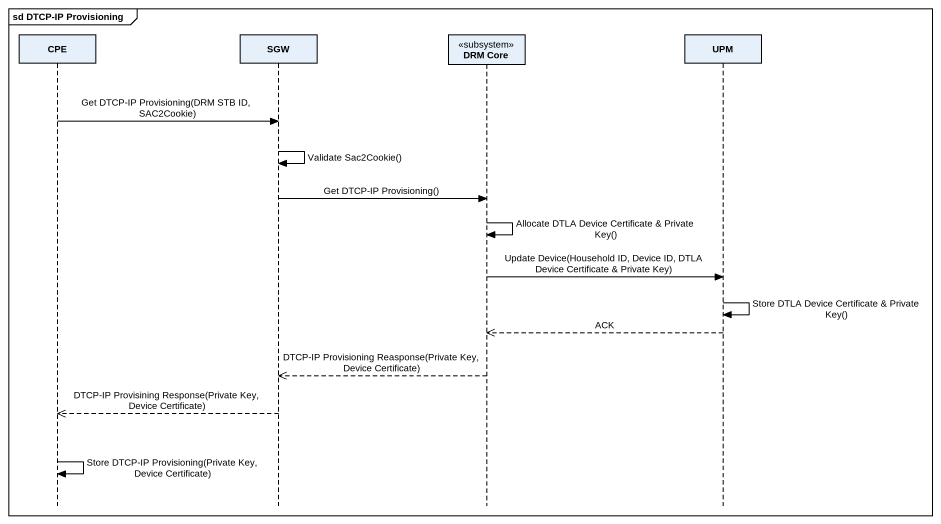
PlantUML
@startuml
mainframe sd DTCP-IP Provisioning
hide footbox
participant CPE
participant SGW
participant "DRM Core" as DRM_Core <<subsystem>>
participant UPM

CPE -> SGW : Get DTCP-IP Provisioning(DRM STB ID, SAC2Cookie)
SGW -> SGW : Validate Sac2Cookie()
SGW -> DRM_Core : Get DTCP-IP Provisioning()
DRM_Core -> DRM_Core : Allocate DTLA Device Certificate & Private Key()
DRM_Core -> UPM : Update Device(Household ID, Device ID, DTLA Device Certificate & Private Key)
UPM -> UPM : Store DTLA Device Certificate & Private Key()
UPM -->> DRM_Core : ACK
DRM_Core -->> SGW : DTCP-IP Provisioning Reasponse(Private Key, Device Certificate)
SGW -->> CPE : DTCP-IP Provisining Response(Private Key, Device Certificate)
CPE -> CPE : Store DTCP-IP Provisioning(Private Key, Device Certificate)
@enduml
